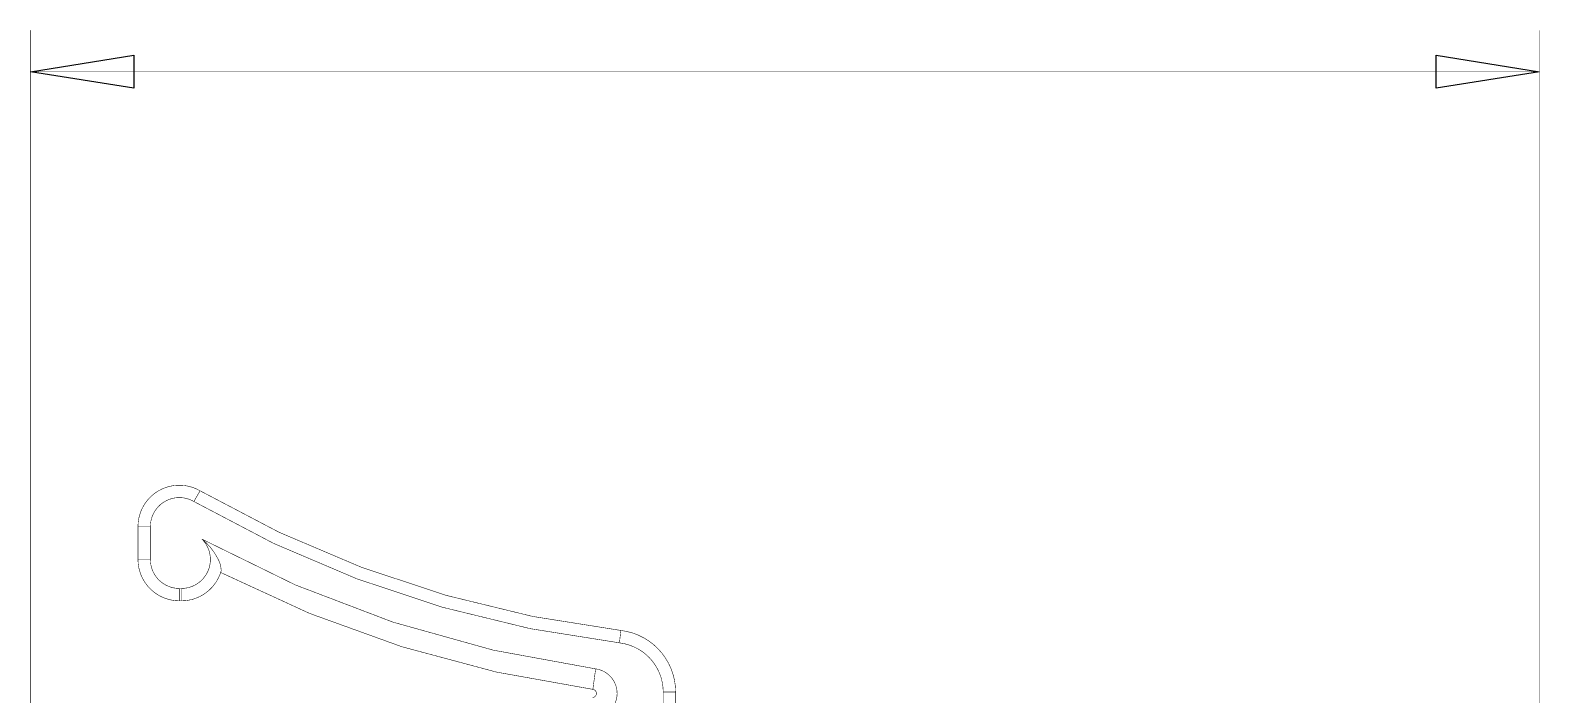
# Model space of a CAD drawing. Header units: inches. Extents: x 0 to 35.2, y -0.7 to 15.9.
# Drawn here: x 31.114 to 32.551, y 5.701 to 6.334 of the extents above; entities that cross this region are included whole.
import ezdxf

# ---------------------------------------------------------------- set-up
doc = ezdxf.new("R2010")
doc.units = ezdxf.units.IN
doc.header["$MEASUREMENT"] = 0
doc.layers.add('Board Outline', color=216, linetype='Continuous')
doc.layers.add('Dimensions', color=6, linetype='Continuous')

msp = doc.modelspace()

# ---------------------------------------------------------------- linework, layer by layer
at = {"layer": 'Board Outline'}
for p, q in [((31.1139, 6.2943), (31.2124, 6.3101)), ((31.2124, 6.3101), (31.2124, 6.2786)), ((32.4521, 6.3101), (32.5505, 6.2943)), ((32.4521, 6.2786), (32.4521, 6.3101)), ((31.2124, 6.2786), (31.1139, 6.2943)), ((32.5505, 6.2943), (32.4521, 6.2786))]:
    msp.add_line(p, q, dxfattribs=at)
at = {"layer": 'Board Outline', "const_width": 0.0005}
for points in [[(31.1139, 5.6702), (31.1139, 6.3337)], [(32.5505, 5.5507), (32.5505, 6.3337)], [(31.1139, 6.2943), (32.5505, 6.2943)]]:
    msp.add_lwpolyline(points, dxfattribs=at)
at = {"layer": 'Board Outline', "const_width": 0.00025}
for points in [[(31.1138, 6.3337, 1), (31.1141, 6.3337, 1)], [(32.5504, 6.3337, 1), (32.5506, 6.3337, 1)], [(31.1138, 6.2943, 1), (31.1141, 6.2943, 1)], [(32.5504, 6.2943, 1), (32.5506, 6.2943, 1)]]:
    msp.add_lwpolyline(points, format="xyb", close=True, dxfattribs=at)
at = {"layer": 'Dimensions', "const_width": 0.0005}
for points in [[(31.2163, 5.8613, -0.577626), (31.2754, 5.8953)], [(31.676, 5.7623, -0.1022), (31.2754, 5.8953)], [(31.2281, 5.8613, -0.577626), (31.2695, 5.8851)], [(31.6746, 5.7505, -0.1022), (31.2695, 5.8851)], [(31.2773, 5.8492, -0.664748), (31.2577, 5.8023)], [(31.2773, 5.8492, -0.108205), (31.2922, 5.8308)], [(31.652, 5.7257, -0.09186), (31.2773, 5.8492)], [(31.2557, 5.7905, -0.414214), (31.2163, 5.8299)], [(31.2557, 5.8023, -0.414214), (31.2281, 5.8299)], [(31.2922, 5.8308, -0.131127), (31.2955, 5.8191)], [(31.2955, 5.8191, -0.335189), (31.2577, 5.7905)], [(31.6493, 5.7062, -0.084831), (31.295, 5.8175)], [(31.6746, 5.7505, -0.380334), (31.7163, 5.7036)], [(31.676, 5.7623, -0.380334), (31.7281, 5.7036)], [(31.652, 5.7257, -0.934639), (31.6488, 5.6787)], [(31.6493, 5.7062, -0.934639), (31.6488, 5.6984)]]:
    msp.add_lwpolyline(points, format="xyb", dxfattribs=at)
for points in [[(31.2695, 5.8851), (31.2754, 5.8953)], [(31.2163, 5.8613), (31.2281, 5.8613)], [(31.2163, 5.8299), (31.2163, 5.8613)], [(31.2281, 5.8299), (31.2281, 5.8613)], [(31.2163, 5.8299), (31.2281, 5.8299)], [(31.2557, 5.8023), (31.2577, 5.8023)], [(31.2557, 5.7905), (31.2557, 5.8023)], [(31.2577, 5.7905), (31.2577, 5.8023)], [(31.2557, 5.7905), (31.2577, 5.7905)], [(31.6746, 5.7505), (31.676, 5.7623)], [(31.6493, 5.7062), (31.652, 5.7257)], [(31.7163, 5.6787), (31.7163, 5.7036)], [(31.7163, 5.7036), (31.7281, 5.7036)], [(31.7281, 5.6787), (31.7281, 5.7036)]]:
    msp.add_lwpolyline(points, dxfattribs=at)
at = {"layer": 'Dimensions', "const_width": 0.00025}
for points in [[(31.2753, 5.8953, 1), (31.2755, 5.8953, 1)], [(31.2753, 5.8953, 1), (31.2755, 5.8953, 1)], [(31.2753, 5.8953, 1), (31.2755, 5.8953, 1)], [(31.2693, 5.8851, 1), (31.2696, 5.8851, 1)], [(31.2693, 5.8851, 1), (31.2696, 5.8851, 1)], [(31.2693, 5.8851, 1), (31.2696, 5.8851, 1)], [(31.2162, 5.8613, 1), (31.2164, 5.8613, 1)], [(31.2162, 5.8613, 1), (31.2164, 5.8613, 1)], [(31.2162, 5.8613, 1), (31.2164, 5.8613, 1)], [(31.228, 5.8613, 1), (31.2282, 5.8613, 1)], [(31.228, 5.8613, 1), (31.2282, 5.8613, 1)], [(31.228, 5.8613, 1), (31.2282, 5.8613, 1)], [(31.2772, 5.8492, 1), (31.2775, 5.8492, 1)], [(31.2772, 5.8492, 1), (31.2775, 5.8492, 1)], [(31.2772, 5.8492, 1), (31.2775, 5.8492, 1)], [(31.2162, 5.8299, 1), (31.2164, 5.8299, 1)], [(31.2162, 5.8299, 1), (31.2164, 5.8299, 1)], [(31.2162, 5.8299, 1), (31.2164, 5.8299, 1)], [(31.228, 5.8299, 1), (31.2282, 5.8299, 1)], [(31.228, 5.8299, 1), (31.2282, 5.8299, 1)], [(31.228, 5.8299, 1), (31.2282, 5.8299, 1)], [(31.2921, 5.8308, 1), (31.2923, 5.8308, 1)], [(31.2921, 5.8308, 1), (31.2923, 5.8308, 1)], [(31.2949, 5.8175, 1), (31.2952, 5.8175, 1)], [(31.2954, 5.8191, 1), (31.2957, 5.8191, 1)], [(31.2954, 5.8191, 1), (31.2957, 5.8191, 1)], [(31.2556, 5.8023, 1), (31.2558, 5.8023, 1)], [(31.2556, 5.8023, 1), (31.2558, 5.8023, 1)], [(31.2556, 5.8023, 1), (31.2558, 5.8023, 1)], [(31.2575, 5.8023, 1), (31.2578, 5.8023, 1)], [(31.2575, 5.8023, 1), (31.2578, 5.8023, 1)], [(31.2575, 5.8023, 1), (31.2578, 5.8023, 1)], [(31.2556, 5.7905, 1), (31.2558, 5.7905, 1)], [(31.2556, 5.7905, 1), (31.2558, 5.7905, 1)], [(31.2556, 5.7905, 1), (31.2558, 5.7905, 1)], [(31.2575, 5.7905, 1), (31.2578, 5.7905, 1)], [(31.2575, 5.7905, 1), (31.2578, 5.7905, 1)], [(31.2575, 5.7905, 1), (31.2578, 5.7905, 1)], [(31.6745, 5.7505, 1), (31.6747, 5.7505, 1)], [(31.6745, 5.7505, 1), (31.6747, 5.7505, 1)], [(31.6745, 5.7505, 1), (31.6747, 5.7505, 1)], [(31.6758, 5.7623, 1), (31.6761, 5.7623, 1)], [(31.6758, 5.7623, 1), (31.6761, 5.7623, 1)], [(31.6758, 5.7623, 1), (31.6761, 5.7623, 1)], [(31.6519, 5.7257, 1), (31.6521, 5.7257, 1)], [(31.6519, 5.7257, 1), (31.6521, 5.7257, 1)], [(31.6519, 5.7257, 1), (31.6521, 5.7257, 1)], [(31.6492, 5.7062, 1), (31.6495, 5.7062, 1)], [(31.6492, 5.7062, 1), (31.6495, 5.7062, 1)], [(31.6492, 5.7062, 1), (31.6495, 5.7062, 1)], [(31.7162, 5.7036, 1), (31.7164, 5.7036, 1)], [(31.7162, 5.7036, 1), (31.7164, 5.7036, 1)], [(31.7162, 5.7036, 1), (31.7164, 5.7036, 1)], [(31.728, 5.7036, 1), (31.7282, 5.7036, 1)], [(31.728, 5.7036, 1), (31.7282, 5.7036, 1)], [(31.728, 5.7036, 1), (31.7282, 5.7036, 1)]]:
    msp.add_lwpolyline(points, format="xyb", close=True, dxfattribs=at)

doc.saveas('drawing.dxf')
